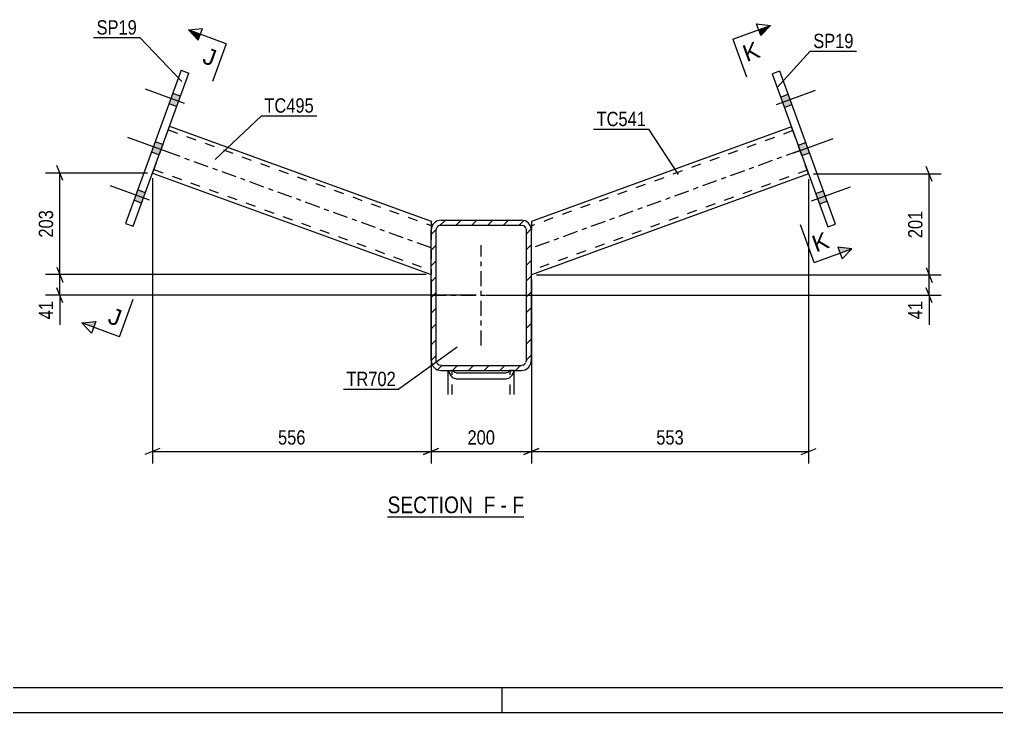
# Model space of a CAD drawing. Header units: millimetres. Extents: x -55 to 786, y -436 to 158.
# Drawn here: x 59.2 to 254.1, y -435.6 to -297.3 of the extents above; entities that cross this region are included whole.
import ezdxf

# ---------------------------------------------------------------- set-up
doc = ezdxf.new("R2010")
doc.units = ezdxf.units.MM
doc.linetypes.add('DXK_LINE_DOT2', pattern=[3.9198, 1.9599, -1.9599])
doc.linetypes.add('DXK_LINE_DOT3', pattern=[5.9187, 2.979, -0.9799, 0.9799, -0.9799])
doc.styles.add('Arial', font='ARIAL.TTF', dxfattribs={"height": 0.2})
doc.styles.add('Arial Narrow', font='ARIALN.TTF', dxfattribs={"height": 0.2})

# ---------------------------------------------------------------- blocks, each defined once
blk = doc.blocks.new('Unknown-761543994-18 - 4224')
at = {"color": 6, "linetype": 'Continuous'}
blk.add_line((132.62, -396.63), (159.84, -396.63), dxfattribs=at)
at = {"color": 0, "linetype": 'Continuous'}
for points in [[(150.73, -395.88), (150.73, -392.38), (132.62, -392.38), (132.62, -395.88)], [(154.12, -395.88), (154.12, -392.38), (151.78, -392.38), (151.78, -395.88)], [(156.45, -395.88), (156.45, -392.38), (155.17, -392.38), (155.17, -395.88)], [(159.84, -395.88), (159.84, -392.38), (157.5, -392.38), (157.5, -395.88)]]:
    blk.add_wipeout(points, dxfattribs=at)
at = {"color": 7, "linetype": 'Continuous', "style": 'Arial Narrow'}
for s, p in [('SECTION ', (132.62, -395.88)), ('F', (151.78, -395.88)), ('F', (157.5, -395.88)), ('-', (155.17, -395.88))]:
    blk.add_text(s, height=3.34, dxfattribs=at).set_placement(p)
blk = doc.blocks.new('Unknown-761543994-1163')
at = {"color": 5, "linetype": 'Continuous'}
for p, q in [((-50.5, -430.64), (780.5, -430.64)), ((155.5, -435.64), (155.5, -430.64)), ((-55.5, -435.64), (785.5, -435.64))]:
    blk.add_line(p, q, dxfattribs=at)
blk = doc.blocks.new('Part-761543994-4274 - 4224')
at = {"color": 7, "linetype": 'DXK_LINE_DOT2'}
for p, q in [((89.09, -318.6), (85.67, -328)), ((88.82, -319.35), (141.31, -338.46)), ((85.94, -327.25), (141.31, -347.4)), ((141.31, -339.31), (141.31, -348.25))]:
    blk.add_line(p, q, dxfattribs=at)
at = {"color": 2, "linetype": 'Continuous'}
for p, q in [((89.09, -318.6), (141.31, -337.61)), ((85.67, -328), (141.31, -348.25)), ((141.31, -337.61), (141.31, -339.31)), ((141.31, -339.31), (141.31, -339.38))]:
    blk.add_line(p, q, dxfattribs=at)
at = {"color": 7, "linetype": 'DXK_LINE_DOT3'}
blk.add_line((141.31, -342.93), (87.38, -323.3), dxfattribs=at)
blk = doc.blocks.new('Part-761543994-4262 - 4224')
at = {"color": 2, "linetype": 'Continuous'}
for p, q in [((210.89, -307.65), (209.38, -308.2)), ((222, -338.19), (210.89, -307.65)), ((209.38, -308.2), (220.5, -338.74)), ((220.5, -338.74), (222, -338.19))]:
    blk.add_line(p, q, dxfattribs=at)
blk = doc.blocks.new('Part-761543994-4267 - 4224')
at = {"color": 2, "linetype": 'Continuous'}
for p, q in [((91.43, -307.48), (80.32, -338.02)), ((81.82, -338.57), (92.94, -308.03)), ((91.43, -307.48), (92.94, -308.03)), ((80.32, -338.02), (81.82, -338.57))]:
    blk.add_line(p, q, dxfattribs=at)
blk = doc.blocks.new('Part-761543994-4333 - 4224')
at = {"linetype": 'Continuous'}
h = blk.add_hatch(dxfattribs=at)
h.set_pattern_fill('', scale=0.7, style=0, pattern_type=0)
h.set_pattern_definition([(45, (141.3142, -365.3774), (-1.57154, 1.57154), [])])
h.paths.add_polyline_path([(141.31, -339.38), (141.31, -365.38), (141.47, -366.14), (141.9, -366.79), (142.55, -367.23), (143.31, -367.38), (159.31, -367.38), (160.08, -367.23), (160.73, -366.79), (161.16, -366.14), (161.31, -365.38), (161.31, -339.38), (161.16, -338.61), (160.73, -337.96), (160.08, -337.53), (159.31, -337.38), (143.31, -337.38), (142.55, -337.53), (141.9, -337.96), (141.47, -338.61)])
h.paths.add_polyline_path([(142.61, -338.67), (142.93, -338.45), (143.31, -338.38), (159.31, -338.38), (159.7, -338.45), (160.02, -338.67), (160.24, -338.99), (160.31, -339.38), (160.31, -365.38), (160.24, -365.76), (160.02, -366.08), (159.7, -366.3), (159.31, -366.38), (143.31, -366.38), (142.93, -366.3), (142.61, -366.08), (142.39, -365.76), (142.31, -365.38), (142.31, -339.38), (142.39, -338.99)])
at = {"color": 2, "linetype": 'Continuous'}
for p, q in [((141.47, -338.61), (141.31, -339.38)), ((142.31, -339.38), (142.39, -338.99)), ((143.31, -337.38), (142.55, -337.53)), ((142.93, -338.45), (143.31, -338.38)), ((143.31, -337.38), (159.31, -337.38)), ((143.31, -338.38), (159.31, -338.38)), ((160.08, -337.53), (159.31, -337.38)), ((159.31, -338.38), (159.7, -338.45)), ((160.24, -338.99), (160.31, -339.38)), ((161.31, -339.38), (161.16, -338.61)), ((141.31, -365.38), (141.31, -339.38)), ((142.31, -365.38), (142.31, -339.38)), ((160.31, -365.38), (160.31, -339.38)), ((161.31, -365.38), (161.31, -339.38)), ((141.31, -365.38), (141.47, -366.14)), ((142.39, -365.76), (142.31, -365.38)), ((143.31, -366.38), (142.93, -366.3)), ((143.31, -366.38), (159.31, -366.38)), ((159.7, -366.3), (159.31, -366.38)), ((160.31, -365.38), (160.24, -365.76)), ((161.16, -366.14), (161.31, -365.38)), ((142.55, -367.23), (143.31, -367.38)), ((143.31, -367.38), (159.31, -367.38)), ((159.31, -367.38), (160.08, -367.23))]:
    blk.add_line(p, q, dxfattribs=at)
at = {"color": 7, "linetype": 'DXK_LINE_DOT3'}
for p, q in [((151.31, -362.38), (151.31, -342.38)), ((141.31, -352.38), (161.31, -352.38))]:
    blk.add_line(p, q, dxfattribs=at)
at = {"color": 2, "linetype": 'Continuous'}
for centre, radius, start, end in [((143.31, -339.38), 2, 112.5, 157.5), ((143.31, -339.38), 1, 112.5, 157.5), ((159.31, -339.38), 1, 22.5, 67.5), ((159.31, -339.38), 2, 22.5, 67.5), ((143.31, -365.38), 2, 202.5, 247.5), ((143.31, -365.38), 1, 202.5, 247.5), ((159.31, -365.38), 1, 292.5, 337.5), ((159.31, -365.38), 2, 292.5, 337.5)]:
    blk.add_arc(centre, radius, start, end, dxfattribs=at)
blk = doc.blocks.new('Part-761543994-4269 - 4224')
at = {"color": 2, "linetype": 'Continuous'}
for p, q in [((144.71, -372.16), (144.71, -367.38)), ((144.81, -367.38), (144.84, -367.59)), ((145.75, -367.52), (145.68, -367.38)), ((146.01, -367.77), (145.75, -367.52)), ((146.31, -367.86), (146.01, -367.77)), ((146.31, -367.86), (156.31, -367.86)), ((156.62, -367.77), (156.31, -367.86)), ((156.88, -367.52), (156.62, -367.77)), ((156.94, -367.38), (156.88, -367.52)), ((157.79, -367.59), (157.82, -367.38)), ((157.91, -372.16), (157.91, -367.38)), ((145.7, -368.85), (146.31, -369.03)), ((146.31, -369.03), (156.31, -369.03)), ((156.31, -369.03), (156.93, -368.85))]:
    blk.add_line(p, q, dxfattribs=at)
at = {"color": 7, "linetype": 'DXK_LINE_DOT2'}
for p, q in [((144.71, -367.38), (144.81, -367.38)), ((144.81, -367.38), (145.68, -367.38)), ((145.51, -372.16), (145.51, -367.38)), ((157.91, -367.38), (156.94, -367.38)), ((157.11, -372.16), (157.11, -367.38))]:
    blk.add_line(p, q, dxfattribs=at)
at = {"color": 2, "linetype": 'Continuous'}
for centre, start, end in [((146.91, -367.1), 193.2949, 235.5336), ((155.72, -367.1), 304.4664, 346.7051)]:
    blk.add_arc(centre, 2.13, start, end, dxfattribs=at)
blk = doc.blocks.new('Part-761543994-4294 - 4224')
at = {"color": 2, "linetype": 'Continuous'}
for p, q in [((213.23, -318.77), (161.31, -337.67)), ((216.65, -328.17), (161.31, -348.31)), ((161.31, -337.67), (161.31, -339.37))]:
    blk.add_line(p, q, dxfattribs=at)
at = {"color": 7, "linetype": 'DXK_LINE_DOT2'}
for p, q in [((213.5, -319.52), (161.31, -338.52)), ((216.65, -328.17), (213.23, -318.77)), ((216.38, -327.42), (161.31, -347.46)), ((161.31, -337.67), (161.31, -338.17)), ((161.31, -348.31), (161.31, -339.37))]:
    blk.add_line(p, q, dxfattribs=at)
at = {"color": 7, "linetype": 'DXK_LINE_DOT3'}
blk.add_line((214.94, -323.47), (161.31, -342.99), dxfattribs=at)
blk = doc.blocks.new('Bolt-761543994-4305 - 4224')
at = {"linetype": 'Continuous'}
for points in [[(90.51, -314.7), (91.26, -312.64), (89.76, -312.09), (89, -314.16)], [(90.51, -314.7), (91.26, -312.64), (89.76, -312.09), (89, -314.16)], [(90.51, -314.7), (91.26, -312.64), (89.76, -312.09), (89, -314.16)], [(87, -324.33), (87.75, -322.27), (86.25, -321.72), (85.5, -323.79)], [(87, -324.33), (87.75, -322.27), (86.25, -321.72), (85.5, -323.79)], [(83.5, -333.97), (84.25, -331.9), (82.75, -331.35), (81.99, -333.42)], [(83.5, -333.97), (84.25, -331.9), (82.75, -331.35), (81.99, -333.42)], [(83.5, -333.97), (84.25, -331.9), (82.75, -331.35), (81.99, -333.42)]]:
    blk.add_hatch(color=1, dxfattribs=at).paths.add_polyline_path(points)
at = {"color": 1, "linetype": 'Continuous'}
for p, q in [((92.11, -314.11), (84.31, -311.27)), ((92.11, -314.11), (84.31, -311.27)), ((92.11, -314.11), (84.31, -311.27)), ((91.26, -312.64), (89.76, -312.09)), ((91.26, -312.64), (89.76, -312.09)), ((91.26, -312.64), (89.76, -312.09)), ((90.51, -314.7), (89, -314.16)), ((90.51, -314.7), (89, -314.16)), ((90.51, -314.7), (89, -314.16)), ((88.6, -323.75), (80.8, -320.91)), ((88.6, -323.75), (80.8, -320.91)), ((87.75, -322.27), (86.25, -321.72)), ((87.75, -322.27), (86.25, -321.72)), ((87, -324.33), (85.5, -323.79)), ((87, -324.33), (85.5, -323.79)), ((85.09, -333.38), (77.3, -330.54)), ((85.09, -333.38), (77.3, -330.54)), ((85.09, -333.38), (77.3, -330.54)), ((84.25, -331.9), (82.75, -331.35)), ((84.25, -331.9), (82.75, -331.35)), ((84.25, -331.9), (82.75, -331.35)), ((83.5, -333.97), (81.99, -333.42)), ((83.5, -333.97), (81.99, -333.42)), ((83.5, -333.97), (81.99, -333.42))]:
    blk.add_line(p, q, dxfattribs=at)
blk = doc.blocks.new('Bolt-761543994-4311 - 4224')
at = {"linetype": 'Continuous'}
for points in [[(211.06, -312.81), (211.81, -314.87), (213.31, -314.33), (212.56, -312.26)], [(211.06, -312.81), (211.81, -314.87), (213.31, -314.33), (212.56, -312.26)], [(211.06, -312.81), (211.81, -314.87), (213.31, -314.33), (212.56, -312.26)], [(214.56, -322.44), (215.32, -324.51), (216.82, -323.96), (216.07, -321.89)], [(214.56, -322.44), (215.32, -324.51), (216.82, -323.96), (216.07, -321.89)], [(218.07, -332.07), (218.82, -334.14), (220.33, -333.59), (219.57, -331.52)], [(218.07, -332.07), (218.82, -334.14), (220.33, -333.59), (219.57, -331.52)], [(218.07, -332.07), (218.82, -334.14), (220.33, -333.59), (219.57, -331.52)]]:
    blk.add_hatch(color=1, dxfattribs=at).paths.add_polyline_path(points)
at = {"color": 1, "linetype": 'Continuous'}
for p, q in [((210.21, -314.28), (218.01, -311.45)), ((210.21, -314.28), (218.01, -311.45)), ((210.21, -314.28), (218.01, -311.45)), ((211.06, -312.81), (212.56, -312.26)), ((211.06, -312.81), (212.56, -312.26)), ((211.06, -312.81), (212.56, -312.26)), ((211.81, -314.87), (213.31, -314.33)), ((211.81, -314.87), (213.31, -314.33)), ((211.81, -314.87), (213.31, -314.33)), ((213.72, -323.92), (221.52, -321.08)), ((213.72, -323.92), (221.52, -321.08)), ((214.56, -322.44), (216.07, -321.89)), ((214.56, -322.44), (216.07, -321.89)), ((215.32, -324.51), (216.82, -323.96)), ((215.32, -324.51), (216.82, -323.96)), ((217.22, -333.55), (225.02, -330.71)), ((217.22, -333.55), (225.02, -330.71)), ((217.22, -333.55), (225.02, -330.71)), ((218.07, -332.07), (219.57, -331.52)), ((218.07, -332.07), (219.57, -331.52)), ((218.07, -332.07), (219.57, -331.52)), ((218.82, -334.14), (220.33, -333.59)), ((218.82, -334.14), (220.33, -333.59)), ((218.82, -334.14), (220.33, -333.59))]:
    blk.add_line(p, q, dxfattribs=at)
blk = doc.blocks.new('StraightDimension-761543994-15757 - 4224')
at = {"color": 7, "linetype": 'Continuous'}
for p, q in [((67.81, -329.5), (66.61, -326.5)), ((84.67, -328), (64.36, -328)), ((67.21, -348.25), (67.21, -328)), ((66.61, -346.75), (67.81, -349.75)), ((140.31, -348.25), (64.36, -348.25))]:
    blk.add_line(p, q, dxfattribs=at)
at = {"color": 0}
blk.add_wipeout([(66.46, -334.78), (62.26, -334.78), (62.26, -341.47), (66.46, -341.47)], dxfattribs=at)
at = {"color": 3, "style": 'Arial Narrow'}
blk.add_text('203', height=2.863, rotation=90.0002, dxfattribs=at).set_placement((65.86, -340.87))
blk = doc.blocks.new('StraightDimension-761543994-15758 - 4224')
at = {"color": 7, "linetype": 'Continuous'}
for p, q in [((66.61, -346.75), (67.81, -349.75)), ((140.31, -348.25), (64.36, -348.25)), ((67.21, -352.38), (67.21, -348.25)), ((67.81, -353.88), (66.61, -350.88)), ((150.31, -352.38), (64.36, -352.38))]:
    blk.add_line(p, q, dxfattribs=at)
at = {"color": 0}
blk.add_wipeout([(66.46, -352.9), (62.26, -352.9), (62.26, -357.76), (66.46, -357.76)], dxfattribs=at)
at = {"color": 7, "linetype": 'Continuous'}
blk.add_line((67.21, -352.38), (67.21, -358.28), dxfattribs=at)
blk.add_line((67.21, -352.38), (67.21, -358.28), dxfattribs=at)
at = {"color": 3, "style": 'Arial Narrow'}
blk.add_text('41', height=2.863, rotation=90.0002, dxfattribs=at).set_placement((65.86, -357.16))
blk = doc.blocks.new('StraightDimension-761543994-16085 - 4224')
at = {"color": 7, "linetype": 'Continuous'}
for p, q in [((241.31, -329.67), (240.11, -326.67)), ((217.65, -328.17), (243.11, -328.17)), ((240.71, -348.31), (240.71, -328.17)), ((240.11, -346.81), (241.31, -349.81)), ((162.31, -348.31), (243.11, -348.31))]:
    blk.add_line(p, q, dxfattribs=at)
at = {"color": 0}
blk.add_wipeout([(239.96, -334.9), (235.76, -334.9), (235.76, -341.58), (239.96, -341.58)], dxfattribs=at)
at = {"color": 3, "style": 'Arial Narrow'}
blk.add_text('201', height=2.863, rotation=90.0002, dxfattribs=at).set_placement((239.36, -340.98))
blk = doc.blocks.new('StraightDimension-761543994-16086 - 4224')
at = {"color": 7, "linetype": 'Continuous'}
for p, q in [((240.11, -346.81), (241.31, -349.81)), ((162.31, -348.31), (243.11, -348.31)), ((240.71, -352.38), (240.71, -348.31)), ((241.31, -353.88), (240.11, -350.88)), ((152.31, -352.38), (243.11, -352.38))]:
    blk.add_line(p, q, dxfattribs=at)
at = {"color": 0}
blk.add_wipeout([(239.96, -352.9), (235.76, -352.9), (235.76, -357.76), (239.96, -357.76)], dxfattribs=at)
at = {"color": 7, "linetype": 'Continuous'}
blk.add_line((240.71, -352.38), (240.71, -358.28), dxfattribs=at)
blk.add_line((240.71, -352.38), (240.71, -358.28), dxfattribs=at)
at = {"color": 3, "style": 'Arial Narrow'}
blk.add_text('41', height=2.863, rotation=90.0002, dxfattribs=at).set_placement((239.36, -357.16))
blk = doc.blocks.new('StraightDimension-761543994-16690 - 4224')
at = {"color": 7, "linetype": 'Continuous'}
for p, q in [((216.65, -329.17), (216.65, -385.93)), ((161.31, -349.25), (161.31, -385.93)), ((162.81, -382.93), (159.81, -384.13)), ((161.31, -383.53), (216.65, -383.53)), ((215.15, -384.13), (218.15, -382.93))]:
    blk.add_line(p, q, dxfattribs=at)
at = {"color": 0}
blk.add_wipeout([(192.32, -382.78), (192.32, -378.58), (185.64, -378.58), (185.64, -382.78)], dxfattribs=at)
at = {"color": 3, "style": 'Arial Narrow'}
blk.add_text('553', height=2.863, dxfattribs=at).set_placement((186.24, -382.18))
blk = doc.blocks.new('StraightDimension-761543994-16691 - 4224')
at = {"color": 7, "linetype": 'Continuous'}
for p, q in [((141.31, -349.25), (141.31, -385.93)), ((161.31, -349.25), (161.31, -385.93)), ((142.81, -382.93), (139.81, -384.13)), ((141.31, -383.53), (161.31, -383.53)), ((159.81, -384.13), (162.81, -382.93))]:
    blk.add_line(p, q, dxfattribs=at)
at = {"color": 0}
blk.add_wipeout([(154.66, -382.78), (154.66, -378.58), (147.97, -378.58), (147.97, -382.78)], dxfattribs=at)
at = {"color": 3, "style": 'Arial Narrow'}
blk.add_text('200', height=2.863, dxfattribs=at).set_placement((148.57, -382.18))
blk = doc.blocks.new('StraightDimension-761543994-16692 - 4224')
at = {"color": 7, "linetype": 'Continuous'}
for p, q in [((85.67, -329), (85.67, -385.93)), ((141.31, -349.25), (141.31, -385.93)), ((87.17, -382.93), (84.17, -384.13)), ((85.67, -383.53), (141.31, -383.53)), ((139.81, -384.13), (142.81, -382.93))]:
    blk.add_line(p, q, dxfattribs=at)
at = {"color": 0}
blk.add_wipeout([(116.83, -382.78), (116.83, -378.58), (110.15, -378.58), (110.15, -382.78)], dxfattribs=at)
at = {"color": 3, "style": 'Arial Narrow'}
blk.add_text('556', height=2.863, dxfattribs=at).set_placement((110.75, -382.18))
blk = doc.blocks.new('Mark-761543994-4290 - 4224')
at = {"color": 0}
blk.add_wipeout([(184.18, -318.62), (184.18, -315.62), (174.32, -315.62), (174.32, -318.62)], dxfattribs=at)
blk.add_wipeout([(184.18, -318.62), (184.18, -315.62), (174.32, -315.62), (174.32, -318.62)], dxfattribs=at)
at = {"color": 30, "linetype": 'Continuous'}
for p in [(173.72, -319.22), (190.66, -328.26)]:
    blk.add_line(p, (184.78, -319.22), dxfattribs=at)
at = {"color": 3, "style": 'Arial Narrow'}
blk.add_text('TC541', height=2.863, dxfattribs=at).set_placement((174.32, -318.62))
blk = doc.blocks.new('Mark-761543994-4258 - 4224')
at = {"color": 0}
blk.add_wipeout([(225.61, -303.05), (225.61, -300.05), (217.57, -300.05), (217.57, -303.05)], dxfattribs=at)
blk.add_wipeout([(225.61, -303.05), (225.61, -300.05), (217.57, -300.05), (217.57, -303.05)], dxfattribs=at)
at = {"color": 30, "linetype": 'Continuous'}
for p, q in [((210.37, -310.92), (216.97, -303.65)), ((216.97, -303.65), (226.21, -303.65))]:
    blk.add_line(p, q, dxfattribs=at)
at = {"color": 3, "style": 'Arial Narrow'}
blk.add_text('SP19', height=2.863, dxfattribs=at).set_placement((217.57, -303.05))
blk = doc.blocks.new('Mark-761543994-4270 - 4224')
at = {"color": 0}
blk.add_wipeout([(117.89, -315.93), (117.89, -312.93), (108.03, -312.93), (108.03, -315.93)], dxfattribs=at)
blk.add_wipeout([(117.89, -315.93), (117.89, -312.93), (108.03, -312.93), (108.03, -315.93)], dxfattribs=at)
at = {"color": 30, "linetype": 'Continuous'}
for p, q in [((98.22, -325.31), (107.43, -316.53)), ((107.43, -316.53), (118.49, -316.53))]:
    blk.add_line(p, q, dxfattribs=at)
at = {"color": 3, "style": 'Arial Narrow'}
blk.add_text('TC495', height=2.863, dxfattribs=at).set_placement((108.03, -315.93))
blk = doc.blocks.new('Mark-761543994-4263 - 4224')
at = {"color": 0}
blk.add_wipeout([(82.58, -300.34), (82.58, -297.34), (74.54, -297.34), (74.54, -300.34)], dxfattribs=at)
blk.add_wipeout([(82.58, -300.34), (82.58, -297.34), (74.54, -297.34), (74.54, -300.34)], dxfattribs=at)
at = {"color": 30, "linetype": 'Continuous'}
for p in [(73.94, -300.94), (91.53, -309.7)]:
    blk.add_line(p, (83.18, -300.94), dxfattribs=at)
at = {"color": 3, "style": 'Arial Narrow'}
blk.add_text('SP19', height=2.863, dxfattribs=at).set_placement((74.54, -300.34))
blk = doc.blocks.new('Mark-761543994-4329 - 4224')
at = {"color": 0}
blk.add_wipeout([(134.26, -370.5), (134.26, -367.5), (124.4, -367.5), (124.4, -370.5)], dxfattribs=at)
blk.add_wipeout([(134.26, -370.5), (134.26, -367.5), (124.4, -367.5), (124.4, -370.5)], dxfattribs=at)
at = {"color": 30, "linetype": 'Continuous'}
for p in [(146.5, -362.73), (123.8, -371.1)]:
    blk.add_line(p, (134.86, -371.1), dxfattribs=at)
at = {"color": 3, "style": 'Arial Narrow'}
blk.add_text('TR702', height=2.863, dxfattribs=at).set_placement((124.4, -370.5))
blk = doc.blocks.new('SectionMark-761543994-4503 - 4224')
at = {"linetype": 'Continuous'}
for points in [[(95.22, -300.28), (94.8, -301.46), (92.88, -299.43)], [(74.37, -357.59), (73.94, -358.76), (71.59, -357.91)]]:
    blk.add_hatch(color=6, dxfattribs=at).paths.add_polyline_path(points)
at = {"color": 6, "linetype": 'Continuous'}
for p, q in [((92.88, -299.43), (95.65, -299.11)), ((92.88, -299.43), (94.8, -301.46)), ((94.8, -301.46), (95.65, -299.11)), ((71.59, -357.91), (74.37, -357.59)), ((73.51, -359.94), (71.59, -357.91)), ((74.37, -357.59), (73.51, -359.94))]:
    blk.add_line(p, q, dxfattribs=at)
at = {"color": 0, "linetype": 'Continuous'}
for points in [[(97.66, -306.75), (98.86, -303.46), (96.66, -302.67), (95.46, -305.96)], [(78.77, -358.66), (79.96, -355.37), (77.77, -354.57), (76.57, -357.86)]]:
    blk.add_wipeout(points, dxfattribs=at)
at = {"color": 6, "linetype": 'Continuous'}
for p, q in [((100.39, -302.16), (92.88, -299.43)), ((100.39, -302.16), (97.66, -309.68)), ((79.11, -360.64), (81.84, -353.12)), ((79.11, -360.64), (71.59, -357.91))]:
    blk.add_line(p, q, dxfattribs=at)
at = {"color": 3, "linetype": 'Continuous', "style": 'Arial'}
for p in [(95.46, -305.96), (76.57, -357.86)]:
    blk.add_text('J', height=3.34, rotation=-20.002, dxfattribs=at).set_placement(p)
blk = doc.blocks.new('SectionMark-761543994-4505 - 4224')
at = {"linetype": 'Continuous'}
blk.add_hatch(color=6, dxfattribs=at).paths.add_polyline_path([(222.92, -343.94), (222.5, -342.77), (225.27, -343.09)])
at = {"color": 6, "linetype": 'Continuous'}
for p, q in [((206.27, -298.19), (209.05, -298.51)), ((225.27, -343.09), (222.5, -342.77)), ((222.5, -342.77), (223.35, -345.12)), ((225.27, -343.09), (223.35, -345.12))]:
    blk.add_line(p, q, dxfattribs=at)
at = {"color": 0, "linetype": 'Continuous'}
for points in [[(207.19, -304.78), (205.99, -301.49), (203.07, -302.55), (204.27, -305.84)], [(221.02, -342.77), (219.82, -339.49), (216.9, -340.55), (218.1, -343.84)]]:
    blk.add_wipeout(points, dxfattribs=at)
at = {"linetype": 'Continuous'}
blk.add_hatch(color=6, dxfattribs=at).paths.add_polyline_path([(207.13, -300.54), (206.7, -299.37), (209.05, -298.51)])
at = {"color": 6, "linetype": 'Continuous'}
for p, q in [((207.13, -300.54), (206.27, -298.19)), ((201.53, -301.25), (209.05, -298.51)), ((209.05, -298.51), (207.13, -300.54)), ((201.53, -301.25), (204.27, -308.77)), ((217.76, -345.82), (215.02, -338.31)), ((217.76, -345.82), (225.27, -343.09))]:
    blk.add_line(p, q, dxfattribs=at)
at = {"color": 3, "linetype": 'Continuous', "style": 'Arial'}
for p in [(204.27, -305.84), (218.1, -343.84)]:
    blk.add_text('K', height=3.34, rotation=20.002, dxfattribs=at).set_placement(p)

msp = doc.modelspace()

# ---------------------------------------------------------------- block references
for name in ['Part-761543994-4267 - 4224', 'Part-761543994-4262 - 4224', 'Bolt-761543994-4305 - 4224', 'Bolt-761543994-4311 - 4224', 'Part-761543994-4274 - 4224', 'Part-761543994-4294 - 4224', 'Part-761543994-4333 - 4224', 'Part-761543994-4269 - 4224', 'Unknown-761543994-18 - 4224']:
    msp.add_blockref(name, (0, 0))

# ---------------------------------------------------------------- next in the draw order: block references
msp.add_blockref('Unknown-761543994-1163', (0, 0))

# ---------------------------------------------------------------- next in the draw order: block references
for name in ['Mark-761543994-4263 - 4224', 'Mark-761543994-4258 - 4224', 'Mark-761543994-4270 - 4224', 'StraightDimension-761543994-15757 - 4224', 'StraightDimension-761543994-16085 - 4224']:
    msp.add_blockref(name, (0, 0))

# ---------------------------------------------------------------- next in the draw order: block references
for name in ['StraightDimension-761543994-15758 - 4224', 'StraightDimension-761543994-16086 - 4224']:
    msp.add_blockref(name, (0, 0))

# ---------------------------------------------------------------- next in the draw order: block references
msp.add_blockref('StraightDimension-761543994-16690 - 4224', (0, 0))

# ---------------------------------------------------------------- next in the draw order: block references
for name in ['SectionMark-761543994-4505 - 4224', 'Mark-761543994-4290 - 4224', 'StraightDimension-761543994-16691 - 4224']:
    msp.add_blockref(name, (0, 0))

# ---------------------------------------------------------------- next in the draw order: block references
msp.add_blockref('StraightDimension-761543994-16692 - 4224', (0, 0))

# ---------------------------------------------------------------- next in the draw order: block references
for name in ['SectionMark-761543994-4503 - 4224', 'Mark-761543994-4329 - 4224']:
    msp.add_blockref(name, (0, 0))

doc.saveas('drawing.dxf')
